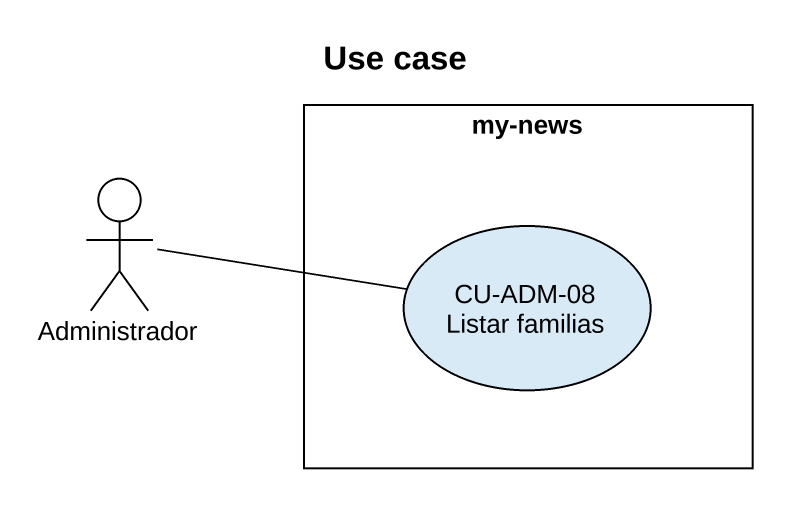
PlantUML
@startuml
title Use case
actor Administrador
rectangle "my-news" as my_news {
  usecase "CU-ADM-08 Listar familias" as CU_ADM_08_Listar_familias
}
Administrador -right- CU_ADM_08_Listar_familias
@enduml
